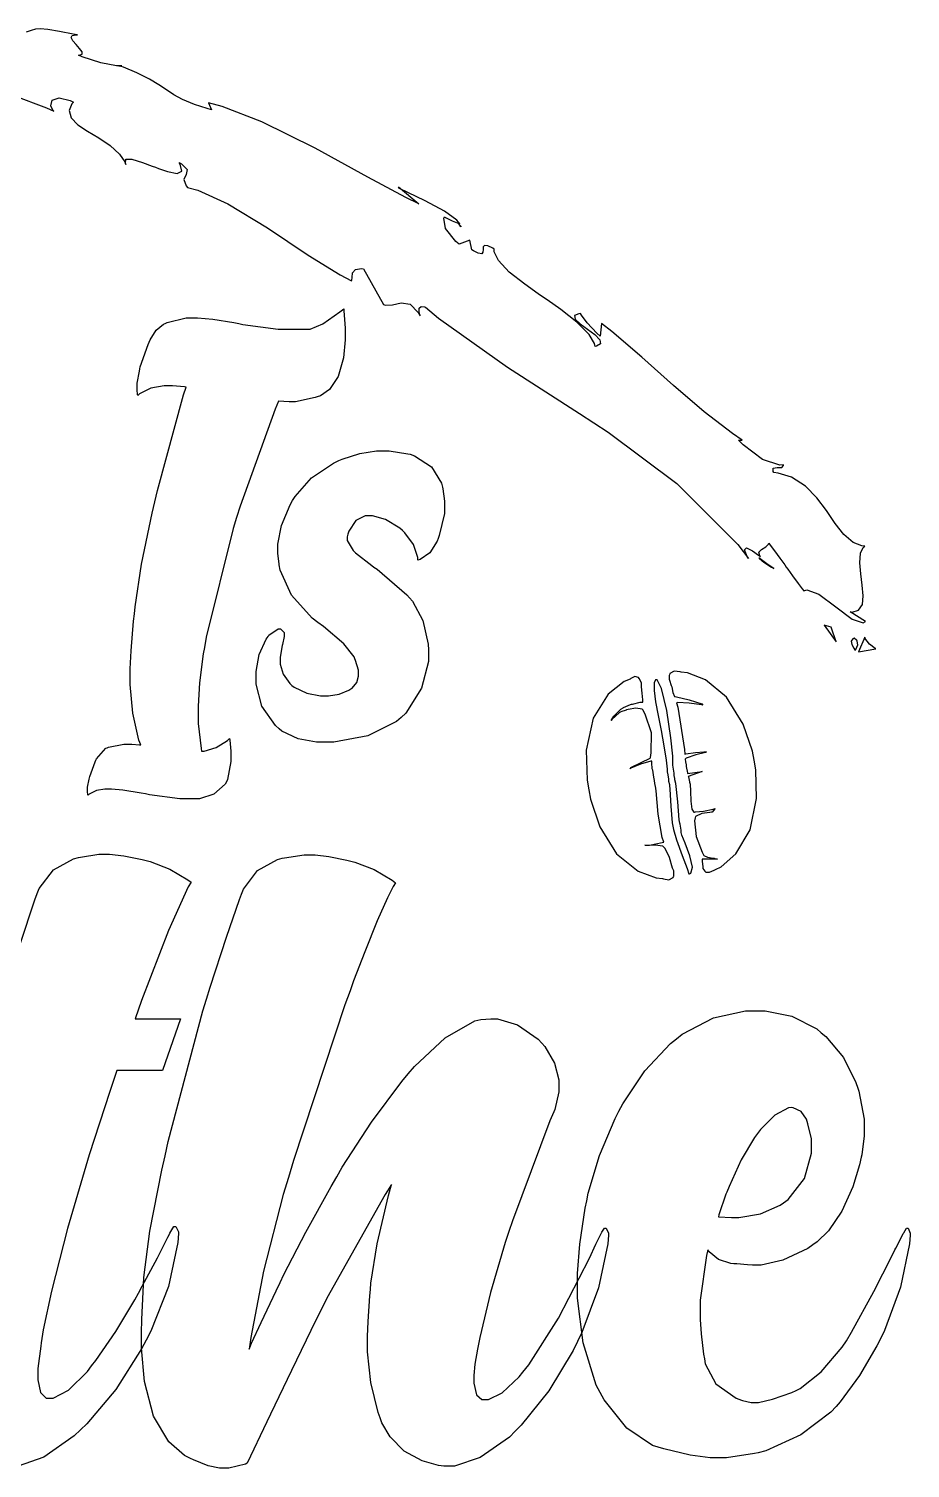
# Model space of a CAD drawing. Extents: x 85 to 277, y 22 to 328.
# Drawn here: x 151.6 to 196, y 250.4 to 322.9 of the extents above; entities that cross this region are included whole.
import ezdxf

# ---------------------------------------------------------------- set-up
doc = ezdxf.new("R2010")
doc.units = 0
doc.header["$MEASUREMENT"] = 0

msp = doc.modelspace()

# ---------------------------------------------------------------- linework, layer by layer
at = {"color": 32}
msp.add_lwpolyline([(150.821, 319.551), (152.523, 318.903), (152.893, 318.735), (152.837, 318.784), (152.74, 319.01), (152.805, 319.296), (153.161, 319.416), (153.713, 319.275), (153.881, 319.194), (153.805, 319.107), (153.668, 318.766), (153.768, 318.396), (154.105, 318.058), (154.595, 317.73), (155.163, 317.389), (155.727, 317.011), (156.208, 316.574), (156.475, 316.194), (156.527, 316.053), (156.5, 316.107), (156.515, 316.315), (156.831, 316.314), (157.365, 316.148), (157.847, 315.97), (158.008, 315.913), (158.16, 315.856), (158.622, 315.699), (159.111, 315.6), (159.348, 315.72), (159.265, 316.063), (159.209, 316.159), (159.32, 316.087), (159.607, 315.793), (159.566, 315.552), (159.451, 315.298), (159.563, 314.971), (159.632, 314.89), (160.154, 314.756), (161.655, 314.078), (163.653, 312.862), (165.704, 311.488), (167.323, 310.486), (167.886, 310.198), (167.913, 310.224), (167.93, 310.366), (167.948, 310.59), (168.085, 310.768), (168.389, 310.811), (168.487, 310.797), (169.51, 308.997), (169.609, 308.959), (169.964, 308.98), (170.4, 309.087), (170.848, 309.009), (171.252, 308.597), (171.344, 308.434), (171.33, 308.482), (171.298, 308.629), (171.3, 308.805), (171.394, 308.901), (171.573, 308.879), (171.626, 308.857), (172.278, 308.311), (175.754, 305.842), (179.37, 303.513), (180.093, 303.036), (180.815, 302.561), (184.282, 299.973), (187.361, 296.908), (187.89, 296.193), (187.829, 296.299), (187.694, 296.642), (187.792, 296.736), (188.087, 296.586), (188.39, 296.372), (188.49, 296.297), (188.454, 296.338), (188.406, 296.513), (188.542, 296.66), (188.757, 296.795), (188.893, 296.919), (188.913, 296.969), (188.913, 296.969), (188.99, 296.867), (189.194, 296.594), (189.478, 296.211), (189.716, 295.88), (189.794, 295.768), (189.872, 295.658), (190.11, 295.329), (190.394, 294.944), (190.598, 294.673), (190.676, 294.569), (190.676, 294.569), (190.835, 294.621), (191.434, 294.397), (192.294, 293.768), (193.121, 293.151), (193.663, 292.959), (193.781, 293.018), (193.005, 293.511), (193.109, 293.504), (193.428, 293.594), (193.631, 293.88), (193.676, 294.319), (193.625, 294.852), (193.544, 295.425), (193.494, 295.982), (193.54, 296.468), (193.672, 296.761), (193.745, 296.827), (193.599, 296.836), (193.171, 297.006), (192.691, 297.411), (192.257, 297.972), (191.821, 298.614), (191.342, 299.265), (190.769, 299.849), (190.056, 300.296), (189.387, 300.507), (189.159, 300.531), (189.136, 300.578), (189.141, 300.751), (189.34, 300.779), (189.571, 300.78), (189.659, 300.891), (189.654, 300.919), (189.468, 300.911), (188.59, 301.18), (187.624, 301.926), (187.395, 302.154), (187.572, 302.154), (187.081, 302.493), (185.66, 303.582), (184.106, 304.916), (182.511, 306.342), (180.998, 307.632), (180.482, 308.045), (180.41, 307.41), (180.242, 307.552), (179.757, 308.069), (179.484, 308.461), (179.423, 308.54), (179.348, 308.533), (179.131, 308.439), (179.166, 308.256), (179.418, 308.019), (179.779, 307.75), (180.143, 307.478), (180.399, 307.225), (180.442, 307.019), (180.236, 306.896), (180.163, 306.881), (180.134, 307.039), (179.863, 307.482), (179.25, 308.109), (178.431, 308.748), (177.746, 309.229), (177.517, 309.386), (177.29, 309.542), (176.616, 310.014), (175.838, 310.625), (175.289, 311.217), (175.084, 311.643), (175.084, 311.785), (175.005, 311.835), (174.757, 311.958), (174.589, 311.978), (174.527, 311.898), (174.519, 311.767), (174.511, 311.638), (174.449, 311.558), (174.28, 311.579), (174.032, 311.701), (173.955, 311.749), (173.849, 312.244), (173.32, 312.032), (173.144, 312.164), (172.631, 312.826), (172.543, 313.347), (172.579, 313.407), (172.623, 313.373), (172.954, 313.218), (173.301, 313.082), (173.354, 313.054), (173.197, 313.247), (172.576, 313.705), (171.605, 314.229), (170.731, 314.634), (170.312, 314.846), (170.251, 314.924), (171.274, 314.078), (170.623, 314.39), (168.716, 315.414), (166.061, 316.87), (163.365, 318.201), (161.374, 318.98), (160.69, 319.158), (160.831, 318.805), (160.617, 318.866), (159.986, 319.072), (159.384, 319.322), (158.939, 319.566), (158.568, 319.811), (158.189, 320.071), (157.719, 320.354), (157.076, 320.669), (156.402, 320.947), (156.174, 321.028), (156.317, 321.028), (156.052, 321.028), (155.261, 321.174), (154.313, 321.478), (154.128, 321.557), (154.175, 321.557), (154.316, 321.605), (154.316, 321.728), (154.194, 321.9), (154.018, 322.096), (153.852, 322.289), (153.766, 322.45), (153.823, 322.557), (154.026, 322.585), (154.094, 322.579), (153.866, 322.626), (153.183, 322.76), (152.587, 322.858), (152.213, 322.889), (151.967, 322.868), (151.758, 322.808), (151.493, 322.724)], dxfattribs=at)
for points in [[(173.284, 313.054), (173.293, 313.046), (173.39, 312.947), (173.39, 312.914), (173.39, 312.914), (173.31, 313.038), (173.284, 313.054)], [(189.159, 295.698), (189.115, 295.725), (188.815, 295.936), (188.48, 296.183), (188.419, 296.227), (188.445, 296.201), (188.669, 296.017), (189.053, 295.76), (189.159, 295.698)], [(191.699, 292.842), (192.3, 291.994), (192.052, 292.735), (191.699, 292.842)], [(193.182, 292.17), (193.143, 292.154), (193.058, 292.033), (193.096, 291.859), (193.196, 291.691), (193.252, 291.601), (193.252, 291.571), (193.296, 291.615), (193.397, 291.845), (193.374, 292.038), (193.358, 292.064), (193.33, 292.092), (193.216, 292.184), (193.182, 292.17), (193.182, 292.17)], [(193.745, 292.24), (193.428, 291.501), (194.31, 291.641), (194.274, 291.669), (193.988, 291.889), (193.754, 292.18), (193.745, 292.24)], [(183.551, 280.07), (183.611, 280.061), (183.885, 280.017), (184.091, 280.122), (184.114, 280.176), (184.122, 280.203), (184.122, 280.468), (184.114, 280.494), (184.07, 280.592), (183.906, 281.129), (183.691, 281.597), (183.621, 281.657), (183.567, 281.701), (183.184, 281.751), (182.747, 281.747), (182.669, 281.763), (182.906, 281.763), (183.541, 281.897), (183.621, 281.905), (183.541, 282.135), (183.342, 283.317), (183.232, 284.499), (183.198, 284.728), (183.188, 284.763), (183.136, 285.116), (183.128, 285.151), (183.118, 285.186), (183.064, 285.539), (183.056, 285.574), (183.046, 285.61), (183.021, 285.9), (183.021, 285.997), (182.967, 285.988), (182.447, 285.844), (181.962, 285.645), (181.927, 285.61), (181.962, 285.663), (182.479, 285.918), (182.941, 286.139), (182.951, 286.173), (182.995, 286.411), (183.008, 287.413), (182.685, 288.361), (182.563, 288.572), (182.535, 288.608), (182.222, 288.652), (181.821, 288.59), (181.751, 288.572), (181.723, 288.564), (181.46, 288.476), (181.434, 288.466), (181.39, 288.44), (181.001, 288.097), (180.975, 288.043), (180.975, 288.043), (181.102, 288.255), (181.459, 288.608), (181.574, 288.678), (181.6, 288.696), (181.953, 288.846), (181.997, 288.855), (182.05, 288.864), (182.434, 288.961), (182.563, 288.961), (182.563, 289.075), (182.527, 289.416), (182.492, 289.737), (182.492, 289.843), (182.492, 289.923), (182.403, 290.134), (182.386, 290.16), (182.354, 290.2), (182.17, 290.248), (181.971, 290.152), (181.927, 290.124), (181.626, 289.996), (180.828, 289.363), (180.066, 288.159), (179.714, 286.544), (179.757, 285.039), (179.846, 284.551), (179.929, 284.076), (180.395, 282.685), (181.248, 281.318), (182.325, 280.449), (183.238, 280.103), (183.551, 280.07)], [(184.433, 282.858), (184.405, 283.034), (184.335, 283.938), (184.23, 284.86), (184.186, 285.044), (184.186, 285.116), (184.15, 285.274), (184.15, 285.327), (184.14, 285.381), (184.08, 285.79), (184.08, 285.926), (184.071, 286.236), (183.981, 287.163), (183.774, 288.538), (183.508, 289.647), (183.289, 290.095), (183.232, 290.09), (183.205, 290.088), (183.133, 289.939), (183.136, 289.55), (183.214, 288.983), (183.342, 288.291), (183.49, 287.533), (183.633, 286.766), (183.745, 286.048), (183.793, 285.587), (183.797, 285.433), (183.805, 285.399), (183.858, 285.08), (183.867, 285.044), (183.867, 284.974), (183.903, 284.816), (183.903, 284.762), (183.93, 284.585), (183.978, 283.727), (184.044, 282.884), (184.08, 282.715), (184.112, 282.542), (184.266, 282.029), (184.541, 281.24), (184.798, 280.589), (184.893, 280.318), (184.926, 280.318), (184.986, 280.347), (185.072, 280.648), (184.938, 281.214), (184.692, 281.851), (184.535, 282.259), (184.503, 282.399), (184.503, 282.514), (184.441, 282.813), (184.433, 282.858)], [(186.231, 280.529), (186.515, 280.672), (187.258, 281.325), (187.968, 282.527), (188.294, 284.106), (188.254, 285.561), (188.171, 286.033), (188.087, 286.498), (187.627, 287.859), (186.786, 289.208), (185.721, 290.081), (184.814, 290.438), (184.503, 290.477), (184.441, 290.486), (184.15, 290.526), (183.925, 290.398), (183.903, 290.336), (183.894, 290.31), (183.894, 290.108), (183.903, 290.09), (183.912, 290.073), (184, 289.807), (184.01, 289.771), (184.026, 289.727), (184.084, 289.454), (184.158, 289.252), (184.186, 289.242), (184.256, 289.226), (184.904, 289.085), (185.535, 288.873), (185.597, 288.819), (185.517, 288.829), (184.9, 288.913), (184.317, 288.943), (184.256, 288.925), (184.326, 288.714), (184.67, 286.57), (184.679, 286.349), (184.731, 286.367), (185.226, 286.429), (185.636, 286.456), (185.773, 286.456), (185.72, 286.429), (185.231, 286.307), (184.759, 286.147), (184.715, 286.103), (184.705, 286.095), (184.718, 285.954), (184.749, 285.801), (184.749, 285.75), (184.758, 285.715), (184.81, 285.397), (184.82, 285.361), (185.561, 285.467), (184.856, 285.221), (184.864, 285.195), (184.916, 284.956), (184.926, 284.938), (184.948, 284.825), (184.968, 284.474), (184.982, 283.97), (185.029, 283.57), (185.141, 283.418), (185.172, 283.421), (185.225, 283.431), (185.631, 283.471), (186.108, 283.563), (186.196, 283.597), (186.187, 283.589), (186.061, 283.421), (186.02, 283.421), (185.948, 283.405), (185.534, 283.347), (185.225, 283.202), (185.208, 283.14), (185.172, 282.99), (185.261, 282.192), (185.56, 281.412), (185.631, 281.27), (185.64, 281.244), (185.83, 281.156), (186.107, 281.103), (186.16, 281.094), (186.195, 281.085), (186.337, 281.058), (186.337, 281.058), (186.337, 281.058), (186.046, 281.058), (185.95, 281.058), (185.852, 281.058), (185.561, 281.058), (185.561, 281.058), (185.561, 280.953), (185.587, 280.662), (185.597, 280.635), (185.597, 280.583), (185.684, 280.44), (185.702, 280.422), (185.736, 280.396), (185.926, 280.398), (186.169, 280.502), (186.231, 280.529)]]:
    msp.add_lwpolyline(points, close=True, dxfattribs=at)
at = {"color": 7}
for points in [[(159.985, 284.092), (159.808, 284.092), (159.235, 284.092), (157.718, 284.295), (157.515, 284.339), (157.295, 284.383), (156.377, 284.529), (155.803, 284.585), (155.611, 284.585), (155.466, 284.585), (155.036, 284.507), (154.675, 284.322), (154.623, 284.269), (154.613, 284.287), (154.587, 284.459), (154.587, 284.515), (154.587, 284.675), (154.675, 285.08), (154.693, 285.151), (154.71, 285.222), (154.974, 285.954), (155.01, 286.033), (155.044, 286.112), (155.521, 286.641), (155.575, 286.668), (155.654, 286.694), (156.414, 286.844), (156.669, 286.844), (156.818, 286.844), (157.215, 286.818), (157.269, 286.808), (157.18, 287.047), (156.872, 288.414), (156.74, 289.857), (156.74, 290.336), (156.74, 290.641), (156.792, 291.554), (156.914, 293.044), (156.95, 293.405), (156.985, 293.768), (157.317, 295.91), (157.842, 298.476), (157.974, 299.049), (158.115, 299.623), (159.429, 304.449), (159.562, 304.836), (159.482, 304.854), (158.879, 304.906), (158.68, 304.906), (158.455, 304.906), (157.783, 304.779), (157.215, 304.491), (157.127, 304.411), (157.117, 304.439), (157.092, 304.71), (157.092, 304.8), (157.092, 305.038), (157.205, 305.647), (157.233, 305.752), (157.249, 305.858), (157.638, 306.979), (157.692, 307.093), (157.744, 307.217), (158.057, 307.702), (158.423, 308.011), (158.503, 308.045), (158.608, 308.089), (159.56, 308.328), (159.879, 308.328), (160.136, 308.328), (160.911, 308.253), (161.969, 308.089), (162.208, 308.045), (162.418, 307.993), (164.192, 307.763), (164.783, 307.763), (164.841, 307.763), (165.016, 307.763), (165.449, 307.763), (165.593, 307.763), (165.804, 307.763), (166.441, 308.023), (167.305, 308.62), (167.499, 308.787), (167.507, 308.672), (167.569, 307.806), (167.569, 307.516), (167.569, 307.214), (167.483, 306.306), (167.221, 305.375), (166.78, 304.719), (166.327, 304.397), (166.158, 304.341), (166.052, 304.307), (165.072, 304.094), (164.747, 304.094), (164.218, 304.13), (164.042, 303.716), (162.278, 298.83), (162.101, 298.274), (161.925, 297.71), (160.575, 292.24), (160.478, 291.711), (160.424, 291.403), (160.24, 289.943), (160.161, 288.757), (160.161, 288.36), (160.161, 287.893), (160.31, 286.633), (160.338, 286.492), (160.46, 286.501), (161.069, 286.676), (161.642, 287.029), (161.749, 287.125), (161.757, 287.055), (161.819, 286.501), (161.819, 286.315), (161.819, 285.98), (161.642, 285.062), (161.608, 284.974), (161.52, 284.833), (160.955, 284.322), (160.227, 284.092), (159.985, 284.092)], [(166.441, 286.949), (166.131, 286.949), (165.201, 287.113), (164.386, 287.506), (164.254, 287.62), (164.06, 287.78), (163.38, 288.754), (163.09, 289.862), (163.09, 290.23), (163.09, 290.513), (163.242, 291.36), (163.591, 292.144), (163.689, 292.276), (163.733, 292.338), (164.2, 292.657), (164.254, 292.665), (164.314, 292.665), (164.501, 292.479), (164.501, 292.417), (164.501, 292.268), (164.411, 291.871), (164.394, 291.817), (164.376, 291.739), (164.288, 291.217), (164.288, 291.042), (164.288, 290.875), (164.443, 290.372), (164.79, 289.895), (164.888, 289.807), (165.002, 289.719), (165.637, 289.41), (166.32, 289.278), (166.547, 289.278), (166.726, 289.278), (167.265, 289.362), (167.764, 289.57), (167.852, 289.631), (167.922, 289.675), (168.151, 289.949), (168.239, 290.267), (168.239, 290.372), (168.239, 290.566), (168.089, 291.06), (168.063, 291.148), (168.027, 291.246), (167.498, 291.893), (166.475, 292.771), (166.194, 292.982), (165.912, 293.194), (164.866, 294.349), (164.298, 295.61), (164.254, 295.874), (164.244, 295.936), (164.182, 296.446), (164.182, 296.616), (164.182, 296.926), (164.367, 297.856), (164.799, 298.909), (164.924, 299.12), (165.046, 299.332), (165.876, 300.258), (166.988, 301.009), (167.253, 301.132), (167.419, 301.212), (168.305, 301.498), (169.156, 301.625), (169.44, 301.625), (169.792, 301.625), (170.726, 301.476), (170.851, 301.449), (171.071, 301.378), (171.913, 300.819), (172.419, 299.995), (172.472, 299.791), (172.49, 299.712), (172.579, 299.084), (172.579, 298.873), (172.579, 298.46), (172.314, 297.366), (172.262, 297.215), (172.208, 297.066), (171.841, 296.484), (171.352, 296.149), (171.238, 296.121), (171.228, 296.253), (171.021, 296.902), (170.585, 297.498), (170.462, 297.604), (170.32, 297.728), (169.598, 298.159), (168.949, 298.344), (168.734, 298.344), (168.576, 298.344), (168.101, 298.111), (167.754, 297.578), (167.71, 297.428), (167.676, 297.285), (167.676, 297.101), (167.966, 296.599), (168.028, 296.546), (168.089, 296.484), (168.91, 295.84), (169.017, 295.768), (169.175, 295.664), (170.673, 294.376), (170.815, 294.217), (170.955, 294.058), (171.476, 293.084), (171.749, 291.881), (171.767, 291.607), (171.767, 291.465), (171.767, 291.016), (171.422, 289.667), (170.62, 288.404), (170.392, 288.183), (170.162, 287.981), (168.706, 287.263), (167.007, 286.949), (166.441, 286.949)], [(161.432, 250.366), (161.24, 250.366), (160.668, 250.494), (159.931, 250.782), (159.772, 250.861), (159.471, 251.008), (158.687, 251.696), (157.915, 252.986), (157.455, 254.74), (157.303, 256.407), (157.303, 256.963), (157.303, 257.189), (157.329, 257.864), (157.391, 259.248), (157.409, 259.608), (157.426, 259.971), (157.73, 262.314), (158.335, 265.379), (158.503, 266.101), (158.662, 266.824), (160.398, 273.403), (160.584, 274.002), (160.769, 274.603), (161.585, 277.125), (162.242, 279.013), (162.348, 279.294), (162.445, 279.542), (163.16, 280.486), (164.156, 281.041), (164.394, 281.094), (164.509, 281.121), (165.508, 281.27), (165.842, 281.27), (166.066, 281.27), (166.74, 281.191), (167.648, 281.006), (167.852, 280.952), (168.055, 280.899), (169.033, 280.526), (169.941, 279.991), (170.109, 279.859), (169.996, 279.677), (169.706, 279.099), (169.187, 277.937), (168.556, 276.377), (167.997, 274.914), (167.816, 274.425), (167.551, 273.711), (164.966, 265.862), (164.711, 265.006), (164.455, 264.152), (163.459, 260.288), (162.815, 256.955), (162.737, 256.363), (162.807, 256.54), (162.859, 256.664), (163.336, 257.706), (164.094, 259.31), (164.288, 259.715), (164.481, 260.121), (165.585, 262.26), (166.864, 264.557), (167.146, 265.042), (167.428, 265.527), (168.891, 267.794), (170.426, 269.849), (170.744, 270.228), (171.061, 270.608), (172.605, 272.054), (174.112, 272.901), (174.413, 272.98), (174.908, 273.014), (175.245, 273.014), (176.261, 272.701), (177.289, 271.984), (177.483, 271.779), (177.624, 271.621), (178.117, 270.775), (178.329, 269.941), (178.329, 269.663), (178.329, 269.328), (178.127, 268.438), (178.083, 268.323), (177.888, 267.865), (176.009, 262.837), (175.824, 262.29), (175.638, 261.745), (174.888, 259.217), (174.351, 256.955), (174.272, 256.54), (174.236, 256.363), (174.112, 255.601), (174.06, 255.035), (174.06, 254.846), (174.06, 254.653), (174.187, 254.07), (174.462, 253.824), (174.555, 253.824), (174.788, 253.824), (175.489, 254.168), (176.343, 254.97), (176.529, 255.199), (176.82, 255.57), (178.324, 257.925), (179.881, 260.949), (180.199, 261.655), (180.26, 261.787), (180.498, 262.26), (180.643, 262.467), (180.692, 262.467), (180.727, 262.467), (180.835, 262.202), (180.835, 262.114), (180.799, 261.673), (180.334, 259.446), (179.502, 257.203), (179.281, 256.752), (179.061, 256.303), (177.83, 254.269), (176.441, 252.537), (176.142, 252.236), (175.842, 251.937), (174.369, 250.905), (173.079, 250.472), (172.649, 250.472), (172.544, 250.472), (172.266, 250.509), (171.446, 250.74), (170.542, 251.228), (169.835, 251.947), (169.424, 252.655), (169.333, 252.906), (169.227, 253.18), (168.856, 254.685), (168.698, 256.235), (168.698, 256.752), (168.698, 257.003), (168.728, 257.754), (168.812, 259.045), (168.84, 259.362), (168.866, 259.689), (169.183, 261.665), (169.748, 264.098), (169.898, 264.654), (169.58, 264.16), (166.643, 258.931), (166.371, 258.374), (166.096, 257.818), (164.862, 255.297), (163.803, 253.092), (163.619, 252.695), (162.631, 250.613), (162.542, 250.569), (161.709, 250.366), (161.432, 250.366)], [(186.303, 250.895), (185.965, 250.895), (184.952, 251.027), (183.629, 251.336), (183.338, 251.424), (183.056, 251.513), (181.755, 252.378), (180.613, 253.807), (180.41, 254.176), (180.224, 254.557), (179.568, 256.691), (179.281, 258.933), (179.281, 259.68), (179.281, 260.175), (179.392, 261.656), (179.66, 263.463), (179.74, 263.842), (179.819, 264.222), (180.378, 266.114), (181.169, 267.988), (181.364, 268.358), (181.556, 268.728), (182.663, 270.386), (183.964, 271.763), (184.256, 271.992), (184.547, 272.23), (186.134, 273.056), (187.741, 273.403), (188.277, 273.403), (188.727, 273.403), (190.076, 273.134), (191.338, 272.495), (191.558, 272.308), (191.779, 272.124), (192.673, 271.061), (193.304, 269.805), (193.392, 269.522), (193.445, 269.355), (193.711, 267.946), (193.711, 267.476), (193.711, 267.115), (193.595, 266.154), (193.569, 266.03), (193.482, 265.654), (193.139, 264.543), (192.589, 263.31), (191.922, 262.334), (191.352, 261.769), (191.135, 261.621), (190.879, 261.444), (189.626, 260.845), (188.535, 260.597), (188.171, 260.597), (188.088, 260.597), (187.845, 260.62), (187.297, 260.659), (187.149, 260.667), (186.998, 260.677), (186.377, 260.875), (185.914, 261.268), (185.844, 261.372), (185.782, 261.082), (185.455, 258.841), (185.455, 258.093), (185.455, 257.856), (185.507, 257.14), (185.631, 256.109), (185.667, 255.87), (185.702, 255.623), (186.245, 254.619), (187.263, 253.894), (187.537, 253.788), (187.581, 253.771), (188.023, 253.683), (188.171, 253.683), (188.403, 253.683), (189.097, 253.837), (190.067, 254.186), (190.288, 254.283), (190.499, 254.389), (191.558, 255.218), (192.617, 256.469), (192.829, 256.786), (193.084, 257.227), (194.204, 259.266), (195.112, 261.056), (195.263, 261.372), (195.307, 261.461), (195.658, 262.14), (195.685, 262.184), (195.712, 262.228), (195.851, 262.467), (195.898, 262.467), (195.932, 262.467), (196.038, 262.202), (196.038, 262.114), (196.003, 261.673), (195.557, 259.486), (194.741, 257.299), (194.521, 256.858), (194.363, 256.532), (193.489, 255.032), (192.51, 253.709), (192.3, 253.471), (192.035, 253.19), (190.526, 252.043), (188.771, 251.248), (188.383, 251.142), (188.197, 251.108), (186.775, 250.895), (186.303, 250.895)], [(187.042, 262.996), (187.405, 262.996), (188.492, 263.182), (189.486, 263.615), (189.654, 263.737), (189.891, 263.905), (190.716, 264.964), (191.065, 266.24), (191.065, 266.664), (191.065, 266.956), (190.887, 267.724), (190.853, 267.829), (190.817, 267.944), (190.54, 268.341), (190.138, 268.526), (190.041, 268.534), (189.909, 268.518), (189.221, 268.147), (188.498, 267.424), (188.347, 267.229), (188.197, 267.036), (187.518, 265.908), (186.91, 264.567), (186.796, 264.267), (186.752, 264.17), (186.399, 263.138), (186.373, 263.032), (187.042, 262.996)]]:
    msp.add_lwpolyline(points, close=True, dxfattribs=at)
msp.add_lwpolyline([(151.196, 276.764), (151.932, 279.005), (152.047, 279.33), (152.152, 279.578), (152.876, 280.52), (153.881, 281.076), (154.128, 281.128), (154.243, 281.156), (155.162, 281.304), (155.469, 281.304), (155.706, 281.304), (156.417, 281.226), (157.347, 281.041), (157.551, 280.988), (157.754, 280.935), (158.732, 280.547), (159.64, 280.017), (159.808, 279.893), (159.667, 279.656), (158.674, 277.46), (157.311, 273.924), (156.986, 273.014), (159.279, 273.014), (158.361, 270.404), (156.068, 270.404), (155.709, 269.346), (154.679, 266.151), (153.581, 262.445), (152.775, 259.287), (152.363, 257.338), (152.26, 256.682), (152.232, 256.515), (152.083, 255.396), (152.083, 255.022), (152.083, 254.813), (152.215, 254.182), (152.513, 253.894), (152.612, 253.894), (152.864, 253.894), (153.625, 254.296), (154.587, 255.244), (154.799, 255.517), (155.01, 255.791), (156.02, 257.247), (156.977, 258.843), (157.163, 259.185), (157.347, 259.53), (158.111, 260.959), (158.644, 262), (158.714, 262.15), (158.74, 262.212), (158.932, 262.537), (158.997, 262.537), (159.041, 262.537), (159.173, 262.272), (159.173, 262.184), (159.137, 261.743), (158.666, 259.518), (157.788, 257.273), (157.551, 256.822), (157.313, 256.373), (156.01, 254.34), (154.551, 252.607), (154.234, 252.306), (153.916, 251.998), (152.386, 250.927), (151.1, 250.472)], dxfattribs=at)

doc.saveas('drawing.dxf')
